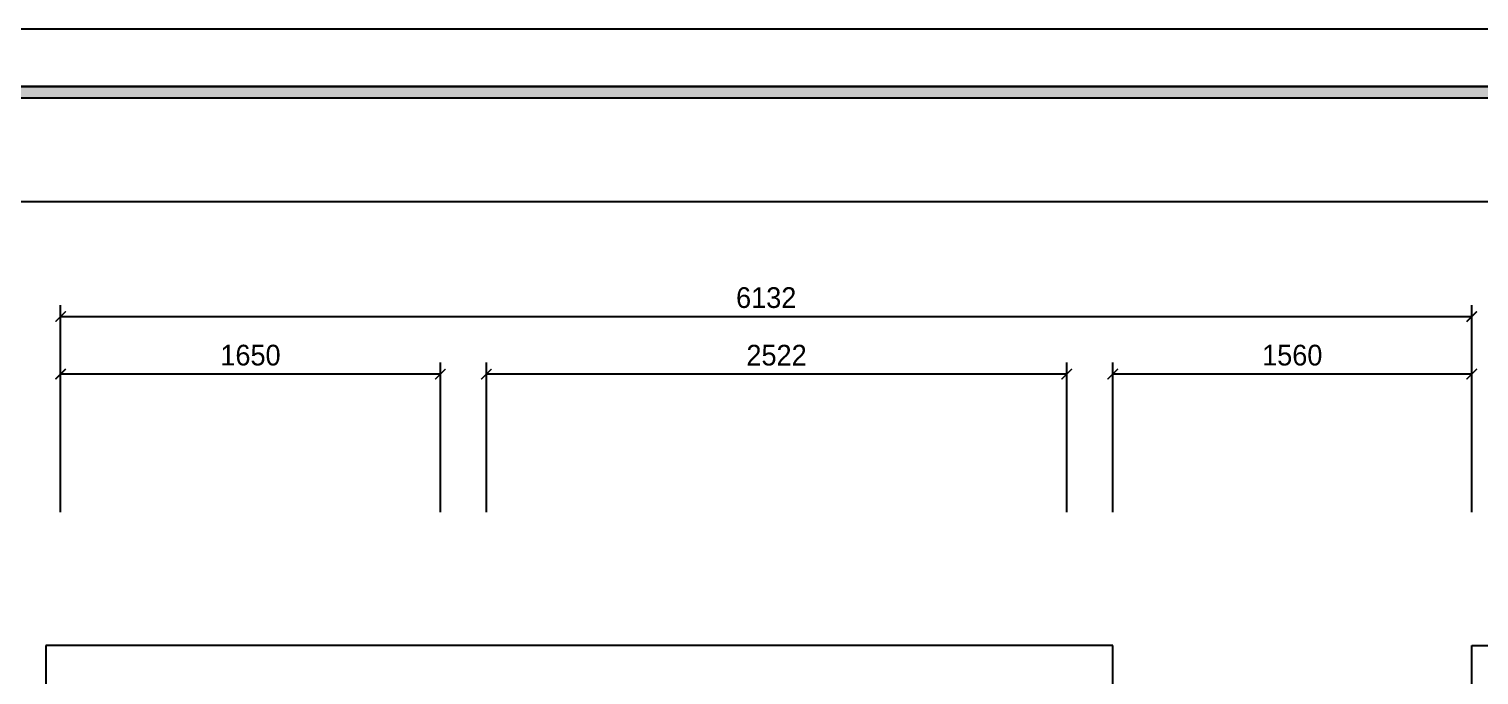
# Model space of a CAD drawing. Header units: inches. Extents: x 69359 to 144970, y -4972 to 56514.
# Drawn here: x 101339 to 107640, y 34583 to 37391 of the extents above; entities that cross this region are included whole.
import ezdxf
from ezdxf.enums import TextEntityAlignment as Align

# ---------------------------------------------------------------- set-up
doc = ezdxf.new("R2010")
doc.units = ezdxf.units.IN
doc.header["$LTSCALE"] = 50
doc.header["$MEASUREMENT"] = 0
for name, color, linetype in [('02-WAL', 2, 'Continuous'), ('06-FUR', 6, 'Continuous'), ('07-DIM', 5, 'Continuous'), ('FORM(YOURNAME)-1', 1, 'Continuous'), ('FORM(YOURNAME)-11', 1, 'Continuous')]:
    doc.layers.add(name, color=color, linetype=linetype)
doc.styles.add('YOURNAME', font='HY울릉도M.TTF')
doc.dimstyles.new('YOURNAME-50', dxfattribs={"dimscale": 50, "dimtxt": 1.8, "dimasz": 0.9, "dimexe": 1, "dimexo": 3, "dimgap": 0.7, "dimtad": 1, "dimdec": 0, "dimzin": 0, "dimdsep": 46, "dimtxsty": 'YOURNAME', "dimblk": 'ARCHTICK', "dimcen": 0, "dimclrd": 1, "dimclre": 1, "dimclrt": 7, "dimadec": 0, "dimazin": 0, "dimtfac": 1, "dimtdec": 0, "dimtix": 1, "dimtmove": 2, "dimatfit": 3, "dimldrblk": 'ARCHTICK', "dimfxl": 1, "dimtolj": 1, "dimtzin": 0, "dimarcsym": 0})

# ---------------------------------------------------------------- blocks, each defined once
blk = doc.blocks.new('FORM-ELEVATION')
at = {"layer": 'FORM(YOURNAME)-11'}
h = blk.add_hatch(color=256, dxfattribs=at)
h.dxf.hatch_style = 1
h.paths.add_polyline_path([(-10309, 35708), (71691, 35708), (71691, 35508), (-10309, 35508)])
h.paths.add_polyline_path([(-10309, -21492), (71691, -21492), (71691, -21692), (-10309, -21692)])
at = {"layer": 'Defpoints', "color": 158}
for points in [[(-10309, -21692), (71691, -21692), (71691, 35708), (-10309, 35708)], [(-8309, 33708), (61071, 33708), (61071, -19692), (-8309, -19692)]]:
    blk.add_lwpolyline(points, close=True, dxfattribs=at)
at = {"layer": 'FORM(YOURNAME)-11', "color": 250}
blk.add_lwpolyline([(-11309, -22692), (72691, -22692), (72691, 36708), (-11309, 36708)], close=True, dxfattribs=at)
at = {"layer": 'FORM(YOURNAME)-11'}
blk.add_lwpolyline([(-10309, 35708), (71691, 35708), (71691, 35508), (-10309, 35508)], close=True, dxfattribs=at)
at = {"layer": 'FORM(YOURNAME)-11', "color": 3, "style": 'YOURNAME'}
for tag, height, p in [('1', 450, (71041, -1219)), ('2', 450, (71041, -1863)), ('3', 450, (71041, -3150)), ('4', 450, (71041, -5081)), ('5', 515, (71041, -7398)), ('6', 515, (71041, -9650)), ('7', 515, (71041, -11903)), ('8', 515, (71041, -14155)), ('9', 515, (71041, -16408)), ('10', 515, (66791, -18596)), ('11', 515, (71041, -18660)), ('12', 515, (66791, -20848)), ('13', 515, (71041, -20848))]:
    blk.add_attdef(tag, text='', height=height, dxfattribs=at).set_placement(p, align=Align.MIDDLE_RIGHT)
blk = doc.blocks.new('_ArchTick')
at = {"color": 0, "linetype": 'ByBlock', "const_width": 0.15}
blk.add_lwpolyline([(-0.5, -0.5), (0.5, 0.5)], dxfattribs=at)
blk = doc.blocks.new('*D43')
at = {"layer": '07-DIM', "color": 1, "lineweight": -2, "transparency": 16777216}
for p, q in [((106048.3, 35290.5), (106048.3, 35940.5)), ((107608.3, 35290.5), (107608.3, 35940.5)), ((107608.3, 35890.5), (106048.3, 35890.5))]:
    blk.add_line(p, q, dxfattribs=at)
at = {"layer": 'Defpoints', "color": 0, "transparency": 16777216}
for p in [(106048.3, 35890.5), (106048.3, 35140.5), (107608.3, 35140.5)]:
    blk.add_point(p, dxfattribs=at)
at = {"layer": '07-DIM', "color": 1, "lineweight": -2, "transparency": 16777216, "xscale": 45, "yscale": 45, "zscale": 45, "rotation": 180}
blk.add_blockref('_ArchTick', (106048.3, 35890.5), dxfattribs=at)
at = {"layer": '07-DIM', "color": 1, "lineweight": -2, "transparency": 16777216, "xscale": 45, "yscale": 45, "zscale": 45}
blk.add_blockref('_ArchTick', (107608.3, 35890.5), dxfattribs=at)
at = {"layer": '07-DIM', "color": 7, "transparency": 16777216, "insert": (106828.3, 35972.4), "char_height": 90, "attachment_point": 5, "style": 'YOURNAME'}
blk.add_mtext('\\A1;1560', dxfattribs=at)
blk = doc.blocks.new('*D44')
at = {"layer": '07-DIM', "color": 1, "lineweight": -2, "transparency": 16777216}
for p, q in [((103326.3, 35290.5), (103326.3, 35940.5)), ((105848.3, 35290.5), (105848.3, 35940.5)), ((105848.3, 35890.5), (103326.3, 35890.5))]:
    blk.add_line(p, q, dxfattribs=at)
at = {"layer": 'Defpoints', "color": 0, "transparency": 16777216}
for p in [(103326.3, 35890.5), (103326.3, 35140.5), (105848.3, 35140.5)]:
    blk.add_point(p, dxfattribs=at)
at = {"layer": '07-DIM', "color": 1, "lineweight": -2, "transparency": 16777216, "xscale": 45, "yscale": 45, "zscale": 45, "rotation": 180}
blk.add_blockref('_ArchTick', (103326.3, 35890.5), dxfattribs=at)
at = {"layer": '07-DIM', "color": 1, "lineweight": -2, "transparency": 16777216, "xscale": 45, "yscale": 45, "zscale": 45}
blk.add_blockref('_ArchTick', (105848.3, 35890.5), dxfattribs=at)
at = {"layer": '07-DIM', "color": 7, "transparency": 16777216, "insert": (104587.3, 35972.2), "char_height": 90, "attachment_point": 5, "style": 'YOURNAME'}
blk.add_mtext('\\A1;2522', dxfattribs=at)
blk = doc.blocks.new('*D45')
at = {"layer": '07-DIM', "color": 1, "lineweight": -2, "transparency": 16777216}
for p, q in [((101476.3, 35290.5), (101476.3, 35940.5)), ((103126.3, 35290.5), (103126.3, 35940.5)), ((103126.3, 35890.5), (101476.3, 35890.5))]:
    blk.add_line(p, q, dxfattribs=at)
at = {"layer": 'Defpoints', "color": 0, "transparency": 16777216}
for p in [(101476.3, 35890.5), (101476.3, 35140.5), (103126.3, 35140.5)]:
    blk.add_point(p, dxfattribs=at)
at = {"layer": '07-DIM', "color": 1, "lineweight": -2, "transparency": 16777216, "xscale": 45, "yscale": 45, "zscale": 45, "rotation": 180}
blk.add_blockref('_ArchTick', (101476.3, 35890.5), dxfattribs=at)
at = {"layer": '07-DIM', "color": 1, "lineweight": -2, "transparency": 16777216, "xscale": 45, "yscale": 45, "zscale": 45}
blk.add_blockref('_ArchTick', (103126.3, 35890.5), dxfattribs=at)
at = {"layer": '07-DIM', "color": 7, "transparency": 16777216, "insert": (102301.3, 35972.4), "char_height": 90, "attachment_point": 5, "style": 'YOURNAME'}
blk.add_mtext('\\A1;1650', dxfattribs=at)
blk = doc.blocks.new('*D46')
at = {"layer": '07-DIM', "color": 1, "lineweight": -2, "transparency": 16777216}
for p, q in [((101476.3, 35290.5), (101476.3, 36190.5)), ((107608.3, 35290.5), (107608.3, 36190.5)), ((101476.3, 36140.5), (107608.3, 36140.5))]:
    blk.add_line(p, q, dxfattribs=at)
at = {"layer": 'Defpoints', "color": 0, "transparency": 16777216}
for p in [(107608.3, 36140.5), (101476.3, 35140.5), (107608.3, 35140.5)]:
    blk.add_point(p, dxfattribs=at)
at = {"layer": '07-DIM', "color": 1, "lineweight": -2, "transparency": 16777216, "xscale": 45, "yscale": 45, "zscale": 45, "rotation": 180}
blk.add_blockref('_ArchTick', (101476.3, 36140.5), dxfattribs=at)
at = {"layer": '07-DIM', "color": 1, "lineweight": -2, "transparency": 16777216, "xscale": 45, "yscale": 45, "zscale": 45}
blk.add_blockref('_ArchTick', (107608.3, 36140.5), dxfattribs=at)
at = {"layer": '07-DIM', "color": 7, "transparency": 16777216, "insert": (104542.3, 36222.4), "char_height": 90, "attachment_point": 5, "style": 'YOURNAME'}
blk.add_mtext('\\A1;6132', dxfattribs=at)
blk = doc.blocks.new('flll')
at = {"layer": '02-WAL'}
for p, q in [((122772.3, 33983.2), (118135.3, 33983.2)), ((118135.3, 33983.2), (118135.3, 32948.2)), ((122772.3, 33643.2), (122772.3, 33983.2)), ((124332.3, 33643.2), (124332.3, 33983.2)), ((124332.3, 33983.2), (129332.3, 33983.2))]:
    blk.add_line(p, q, dxfattribs=at)
blk = doc.blocks.new('fffer')
at = {"color": 8}
blk.add_blockref('flll', (-16724, 727.3), dxfattribs=at)

msp = doc.modelspace()

# ---------------------------------------------------------------- block references
at = {"layer": '06-FUR'}
msp.add_blockref('fffer', (0, 0), dxfattribs=at)
at = {"layer": 'FORM(YOURNAME)-1', "xscale": 0.2500000000000001, "yscale": 0.2500000000000001, "zscale": 0.2500000000000001}
msp.add_blockref('FORM-ELEVATION', (100496.9, 28213.5), dxfattribs=at)

# ---------------------------------------------------------------- dimensions: what is measured, and where the dimension line sits
at = {"layer": '07-DIM'}
for base, p1, p2, picture, middle in [((107608.3, 36140.5), (101476.3, 35140.5), (107608.3, 35140.5), '*D46', (104542.3, 36222.4)), ((101476.3, 35890.5), (103126.3, 35140.5), (101476.3, 35140.5), '*D45', (102301.3, 35972.4)), ((103326.3, 35890.5), (105848.3, 35140.5), (103326.3, 35140.5), '*D44', (104587.3, 35972.2)), ((106048.3, 35890.5), (107608.3, 35140.5), (106048.3, 35140.5), '*D43', (106828.3, 35972.4))]:
    dim = msp.add_linear_dim(base=base, p1=p1, p2=p2, dimstyle='YOURNAME-50', override={"dimfxl": 1.25, "dimarcsym": 2}, dxfattribs=at)
    dim.commit()
    dim.dimension.update_dxf_attribs({"geometry": picture, "text_midpoint": middle})

doc.saveas('drawing.dxf')
